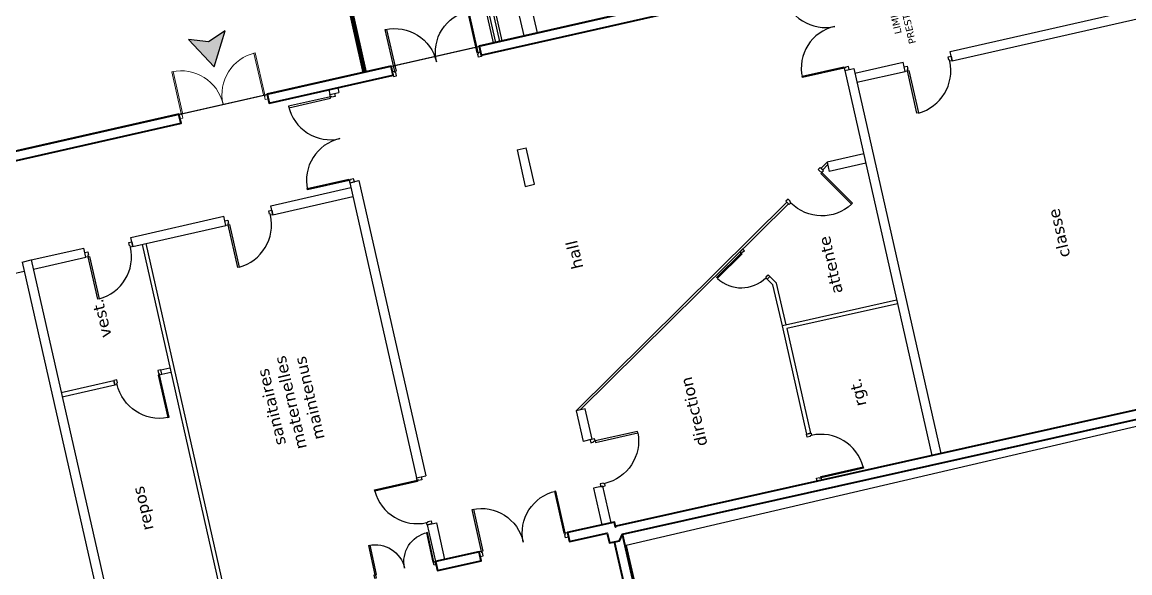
# Model space of a CAD drawing. Header units: metres. Extents: x 595893 to 596105, y 139631 to 139768.
# Drawn here: x 596055.78 to 596079.45, y 139663.07 to 139674.83 of the extents above; entities that cross this region are included whole.
import ezdxf
from ezdxf.enums import TextEntityAlignment as Align

# ---------------------------------------------------------------- set-up
doc = ezdxf.new("R2010")
doc.units = ezdxf.units.M
doc.header["$MEASUREMENT"] = 0
doc.linetypes.add('03', pattern=[0.7, 0.5, -0.2])
doc.layers.add('01-BETON-0.40', color=4, linetype='Continuous', lineweight=40)
doc.layers.add('01-MEN-CP-0.15', color=2, linetype='Continuous', lineweight=18)
for name, color, linetype in [('01-MEN-VU-0.13', 163, 'Continuous'), ('06-SYMB-DIVERS-0.20', 20, 'Continuous'), ('06-TXT-DETAILS-DIVERS-02.20', 2, 'Continuous'), ('06-TXT-DIVERS-0.20', 70, 'Continuous'), ('08-VU-0.13', 44, 'Continuous'), ('08-VU-0.20', 32, 'Continuous')]:
    doc.layers.add(name, color=color, linetype=linetype)
doc.styles.add('locaux 100', font='verdana.ttf', dxfattribs={"height": 0.22})
doc.styles.add('locaux 20', font='verdana.ttf', dxfattribs={"height": 0.07})
doc.styles.get("Standard").update_dxf_attribs({"font": 'arial.ttf'})

# ---------------------------------------------------------------- blocks, each defined once
blk = doc.blocks.new('P180')
for points in [[(-1.85, 0.915), (-1.85, 0), (-1.88, 0), (-1.88, 0.915)], [(-0.08, 0.915), (-0.08, 0), (-0.05, 0), (-0.05, 0.915)], [(0, 0), (0, -0.1), (-0.065, -0.1), (-0.065, -0.03), (-0.05, -0.03), (-0.05, 0)]]:
    blk.add_lwpolyline(points, close=True)
at = {"linetype": 'Continuous'}
blk.add_lwpolyline([(-1.93, 0), (-1.93, -0.1), (-1.865, -0.1), (-1.865, -0.03), (-1.88, -0.03), (-1.88, 0)], close=True, dxfattribs=at)
for centre, start, end in [((-1.88, 0), 0, 90), ((-0.05, 0), 90, 180)]:
    blk.add_arc(centre, 0.915, start, end)
at = {"linetype": 'Continuous', "text_generation_flag": 6}
blk.add_attdef('TEXTE', (-0.188, 0.598), '', height=0.08, rotation=90, dxfattribs=at)
blk = doc.blocks.new('P90')
at = {"linetype": 'Continuous'}
for points in [[(-0.05, 0.929), (-0.05, 0), (-0.08, 0), (-0.08, 0.929)], [(-0.965, -0.03), (-0.965, -0.1), (-1.03, -0.1), (-1.03, 0), (-0.98, 0), (-0.98, -0.03)], [(0, 0), (0, -0.1), (-0.065, -0.1), (-0.065, -0.03), (-0.05, -0.03), (-0.05, 0)]]:
    blk.add_lwpolyline(points, close=True, dxfattribs=at)
blk.add_arc((-0.043, -0.006), 0.937, 92.2388, 179.6062, dxfattribs=at)
at = {"linetype": 'Continuous', "text_generation_flag": 6}
blk.add_attdef('TEXTE', text='', height=0.08, rotation=90, dxfattribs=at).set_placement((-0.188, 0.469), align=Align.CENTER)

msp = doc.modelspace()

# ---------------------------------------------------------------- hatches: boundary and pattern name
at = {"layer": '06-SYMB-DIVERS-0.20'}
h = msp.add_hatch(color=256, dxfattribs=at)
h.dxf.hatch_style = 1
h.paths.add_polyline_path([(596059.341, 139674.461), (596059.888, 139673.877), (596060.121, 139674.642), (596059.765, 139674.405)])

# ---------------------------------------------------------------- linework, layer by layer
at = {"layer": '01-BETON-0.40'}
msp.add_line((596061.016, 139673.291), (596061.06, 139673.096), dxfattribs=at)
for points in [[(596073.365, 139676.709), (596073.025, 139676.63), (596073.162, 139676.045), (596065.547, 139674.319), (596065.591, 139674.123), (596073.548, 139675.927)], [(596040.424, 139668.418), (596059.178, 139672.669), (596059.133, 139672.864), (596040.38, 139668.613)], [(596065.546, 139663.516), (596064.613, 139663.311), (596064.656, 139663.115), (596065.589, 139663.321)]]:
    msp.add_lwpolyline(points, close=True, dxfattribs=at)
for points in [[(596063.665, 139673.892), (596061.016, 139673.291), (596061.06, 139673.096), (596063.709, 139673.697), (596063.665, 139673.892)], [(596080.227, 139666.694), (596068.471, 139664.066), (596068.459, 139664.043), (596068.435, 139664.151), (596067.431, 139663.93), (596067.474, 139663.735), (596068.283, 139663.913), (596068.329, 139663.708), (596068.543, 139663.755), (596068.609, 139663.892), (596080.466, 139666.543)]]:
    msp.add_lwpolyline(points, dxfattribs=at)
for points in [[(596073.193, 139658.408, 0.170758), (596069.281, 139660.047), (596068.44, 139663.732)], [(596073.327, 139658.556, 0.164881), (596069.443, 139660.236), (596068.609, 139663.892)]]:
    msp.add_lwpolyline(points, format="xyb", dxfattribs=at)
at = {"layer": '01-MEN-VU-0.13'}
msp.add_lwpolyline([(596065.991, 139674.419), (596065.226, 139677.803), (596064.524, 139677.645), (596064.546, 139677.547), (596065.15, 139677.683), (596065.893, 139674.397)], dxfattribs=at)
at = {"layer": '06-SYMB-DIVERS-0.20'}
msp.add_lwpolyline([(596059.341, 139674.461), (596059.888, 139673.877), (596060.121, 139674.642), (596059.765, 139674.405), (596059.341, 139674.461)], dxfattribs=at)
at = {"layer": '06-TXT-DETAILS-DIVERS-02.20', "color": 251, "linetype": '03', "true_color": 0x666666, "const_width": 0.1}
msp.add_lwpolyline([(596063.099, 139673.764), (596053.243, 139717.705), (596053.581, 139717.797), (596052.449, 139722.656), (596072.33, 139727.291), (596072.506, 139726.534), (596072.506, 139726.534)], dxfattribs=at)
at = {"layer": '08-VU-0.13'}
for points in [[(596066.793, 139674.601), (596056.902, 139717.032), (596056.61, 139716.964), (596066.501, 139674.535)], [(596066.039, 139674.43), (596065.264, 139677.863), (596064.464, 139677.682), (596064.508, 139677.487), (596065.113, 139677.623), (596065.844, 139674.386)]]:
    msp.add_lwpolyline(points, dxfattribs=at)
at = {"layer": '08-VU-0.20', "color": 251, "true_color": 0x666666}
for p, q in [((596075.606, 139674.2), (596080.4, 139675.286)), ((596075.65, 139674.004), (596080.444, 139675.091)), ((596075.65, 139674.004), (596075.606, 139674.2)), ((596073.573, 139673.739), (596074.601, 139673.972)), ((596074.645, 139673.777), (596074.601, 139673.972)), ((596073.355, 139673.797), (596073.55, 139673.841)), ((596073.355, 139673.797), (596075.215, 139665.574)), ((596073.55, 139673.841), (596075.41, 139665.618)), ((596073.617, 139673.544), (596074.645, 139673.777)), ((596062.529, 139673.429), (596062.552, 139673.327)), ((596062.334, 139673.385), (596062.357, 139673.282)), ((596062.357, 139673.282), (596062.552, 139673.327)), ((596066.356, 139672.102), (596066.552, 139672.145)), ((596066.356, 139672.102), (596066.533, 139671.322)), ((596066.728, 139671.366), (596066.552, 139672.145)), ((596073.767, 139672.013), (596072.978, 139671.837)), ((596072.85, 139671.71), (596072.978, 139671.837)), ((596072.885, 139671.674), (596072.991, 139671.779)), ((596072.978, 139671.837), (596073.022, 139671.642)), ((596073.81, 139671.818), (596073.022, 139671.642)), ((596072.885, 139671.674), (596072.85, 139671.71)), ((596061.094, 139670.909), (596062.806, 139671.298)), ((596062.783, 139671.4), (596062.978, 139671.444)), ((596062.783, 139671.4), (596064.209, 139665.096)), ((596062.978, 139671.444), (596064.405, 139665.14)), ((596066.533, 139671.322), (596066.728, 139671.366)), ((596061.138, 139670.714), (596062.85, 139671.103)), ((596061.138, 139670.714), (596061.094, 139670.909)), ((596067.617, 139666.531), (596072.118, 139670.985)), ((596067.708, 139666.551), (596072.153, 139670.95)), ((596072.153, 139670.95), (596072.118, 139670.985)), ((596058.106, 139670.232), (596060.09, 139670.682)), ((596060.134, 139670.487), (596060.09, 139670.682)), ((596058.15, 139670.037), (596060.134, 139670.487)), ((596058.15, 139670.037), (596058.106, 139670.232)), ((596058.423, 139670.099), (596060.234, 139662.095)), ((596055.979, 139669.75), (596057.101, 139670.004)), ((596057.145, 139669.809), (596057.101, 139670.004)), ((596058.345, 139670.081), (596060.156, 139662.077)), ((596055.784, 139669.706), (596055.98, 139669.75)), ((596055.784, 139669.706), (596057.638, 139661.514)), ((596055.98, 139669.75), (596057.833, 139661.558)), ((596056.024, 139669.555), (596057.145, 139669.809)), ((596051.035, 139668.424), (596055.829, 139669.511)), ((596071.698, 139669.341), (596071.755, 139669.397)), ((596071.895, 139669.256), (596071.755, 139669.397)), ((596071.822, 139669.216), (596071.698, 139669.341)), ((596072.025, 139668.345), (596071.822, 139669.216)), ((596072.103, 139668.363), (596071.895, 139669.256)), ((596074.465, 139668.89), (596072.025, 139668.345)), ((596074.483, 139668.812), (596072.121, 139668.284)), ((596058.747, 139667.404), (596058.941, 139667.448)), ((596058.768, 139667.308), (596058.747, 139667.404)), ((596058.768, 139667.308), (596058.962, 139667.352)), ((596056.621, 139666.922), (596057.742, 139667.176)), ((596056.642, 139666.826), (596057.764, 139667.08)), ((596057.764, 139667.08), (596057.742, 139667.176)), ((596067.96, 139665.92), (596067.765, 139665.876)), ((596064.209, 139665.096), (596064.405, 139665.14)), ((596064.437, 139664.091), (596064.632, 139664.135)), ((596064.437, 139664.091), (596064.613, 139663.311)), ((596064.632, 139664.135), (596064.809, 139663.354))]:
    msp.add_line(p, q, dxfattribs=at)
for points in [[(596072.121, 139668.284), (596072.626, 139666.05), (596072.548, 139666.033), (596072.025, 139668.345)], [(596067.96, 139665.92), (596067.812, 139666.574), (596067.617, 139666.531), (596067.765, 139665.876)], [(596067.992, 139664.873), (596068.168, 139664.093), (596068.364, 139664.135), (596068.187, 139664.916)], [(596068.187, 139664.916), (596067.992, 139664.873)]]:
    msp.add_lwpolyline(points, dxfattribs=at)
at = {"layer": '08-VU-0.20'}
msp.add_ellipse((596051.557, 139682.051, 0), major_axis=(-4.944, -6.029), ratio=0.665702, start_param=-1.570796, end_param=4.712389, dxfattribs=at)
at = {"layer": 'Defpoints'}
msp.add_lwpolyline([(596073.015, 139676.012), (596064.462, 139712.708), (596068.657, 139713.686), (596065.89, 139725.584), (596052.445, 139722.45), (596053.474, 139717.82), (596024.845, 139711.281), (596033.013, 139674.964), (596025.286, 139673.226), (596025.219, 139673.524), (596023.121, 139673.052), (596025.601, 139662.027), (596027.694, 139662.515), (596026.475, 139667.937), (596033.977, 139669.624), (596034.52, 139667.284)], close=True, dxfattribs=at)
for points in [[(596089.729, 139668.614), (596068.609, 139663.892), (596069.443, 139660.236, -0.321934), (596075.303, 139655.257, -0.55798), (596067.463, 139647.231, -0.683756), (596065.666, 139659.308), (596063.148, 139662.547), (596029.592, 139654.963), (596026.676, 139667.851), (596033.993, 139669.556), (596034.52, 139667.284), (596072.967, 139676.001), (596072.442, 139678.25), (596086.723, 139681.579)], [(596105.46, 139651.209), (596100.814, 139671.143), (596068.688, 139663.654), (596069.467, 139660.241, -0.65941), (596073.286, 139648.781), (596072.462, 139648.107), (596071.859, 139647.761), (596070.891, 139647.376), (596070.143, 139647.185), (596071.064, 139643.237), (596072.327, 139643.486)]]:
    msp.add_lwpolyline(points, format="xyb", close=True, dxfattribs=at)

# ---------------------------------------------------------------- block references
at = {"layer": '01-MEN-CP-0.15', "rotation": 12.77411299830094}
msp.add_blockref('P180', (596061.016, 139673.291), dxfattribs=at)
at = {"layer": '08-VU-0.20', "color": 251, "true_color": 0x666666}
for name, p, rotation in [('P180', (596072.929, 139675.679), 102.7482358794979), ('P90', (596074.645, 139673.777), 192.7741129981075), ('P180', (596062.357, 139673.282), 102.7482358794979), ('P90', (596060.134, 139670.487), 192.7741129981075), ('P90', (596057.145, 139669.809), 192.7741129981075), ('P90', (596072.863, 139665.048), 282.7482358780833), ('P90', (596064.209, 139665.096), 102.748235867569)]:
    msp.add_blockref(name, p, dxfattribs=dict(at, rotation=rotation))
at = {"layer": '08-VU-0.20', "color": 251, "true_color": 0x666666, "xscale": -1}
for name, p, rotation in [('P180', (596063.694, 139673.765), 12.77411298448016), ('P90', (596072.903, 139671.656), 224.7017775088742), ('P90', (596058.768, 139667.308), 192.72235873659), ('P90', (596068.013, 139665.933), 282.7482358645201), ('P180', (596065.546, 139663.516), 12.40201726244391)]:
    msp.add_blockref(name, p, dxfattribs=dict(at, rotation=rotation))
at = {"layer": '08-VU-0.20', "color": 251, "true_color": 0x666666}
for name, p, xscale, yscale, zscale, rotation in [('P90', (596071.119, 139669.926), 0.8, 0.8, 0.8, 134.7017775124347), ('P180', (596063.294, 139663.021), -0.7, 0.7, 0.7, 12.40201726361065)]:
    msp.add_blockref(name, p, dxfattribs=dict(at, xscale=xscale, yscale=yscale, zscale=zscale, rotation=rotation))

# ---------------------------------------------------------------- texts
at = {"layer": '06-TXT-DETAILS-DIVERS-02.20', "insert": (596074.392, 139675.602), "char_height": 0.15, "width": 3.00404, "attachment_point": 6, "rotation": 103.1213, "style": 'locaux 20'}
msp.add_mtext('LIMITE DE\\PPRESTATION', dxfattribs=at)
at = {"layer": '06-TXT-DIVERS-0.20', "char_height": 0.25, "width": 2.37148, "attachment_point": 5, "rotation": 103.1213, "style": 'locaux 100'}
for s, insert in [('classe', (596077.936, 139670.323)), ('hall', (596067.585, 139669.861)), ('attente', (596073.057, 139669.643)), ('vest.', (596057.483, 139668.501)), ('sanitaires\\Pmaternelles\\Pmaintenus', (596061.518, 139666.705)), ('direction', (596070.136, 139666.511)), ('rgt.', (596073.668, 139666.929)), ('repos', (596058.399, 139664.452))]:
    msp.add_mtext(s, dxfattribs=dict(at, insert=insert))

doc.saveas('drawing.dxf')
